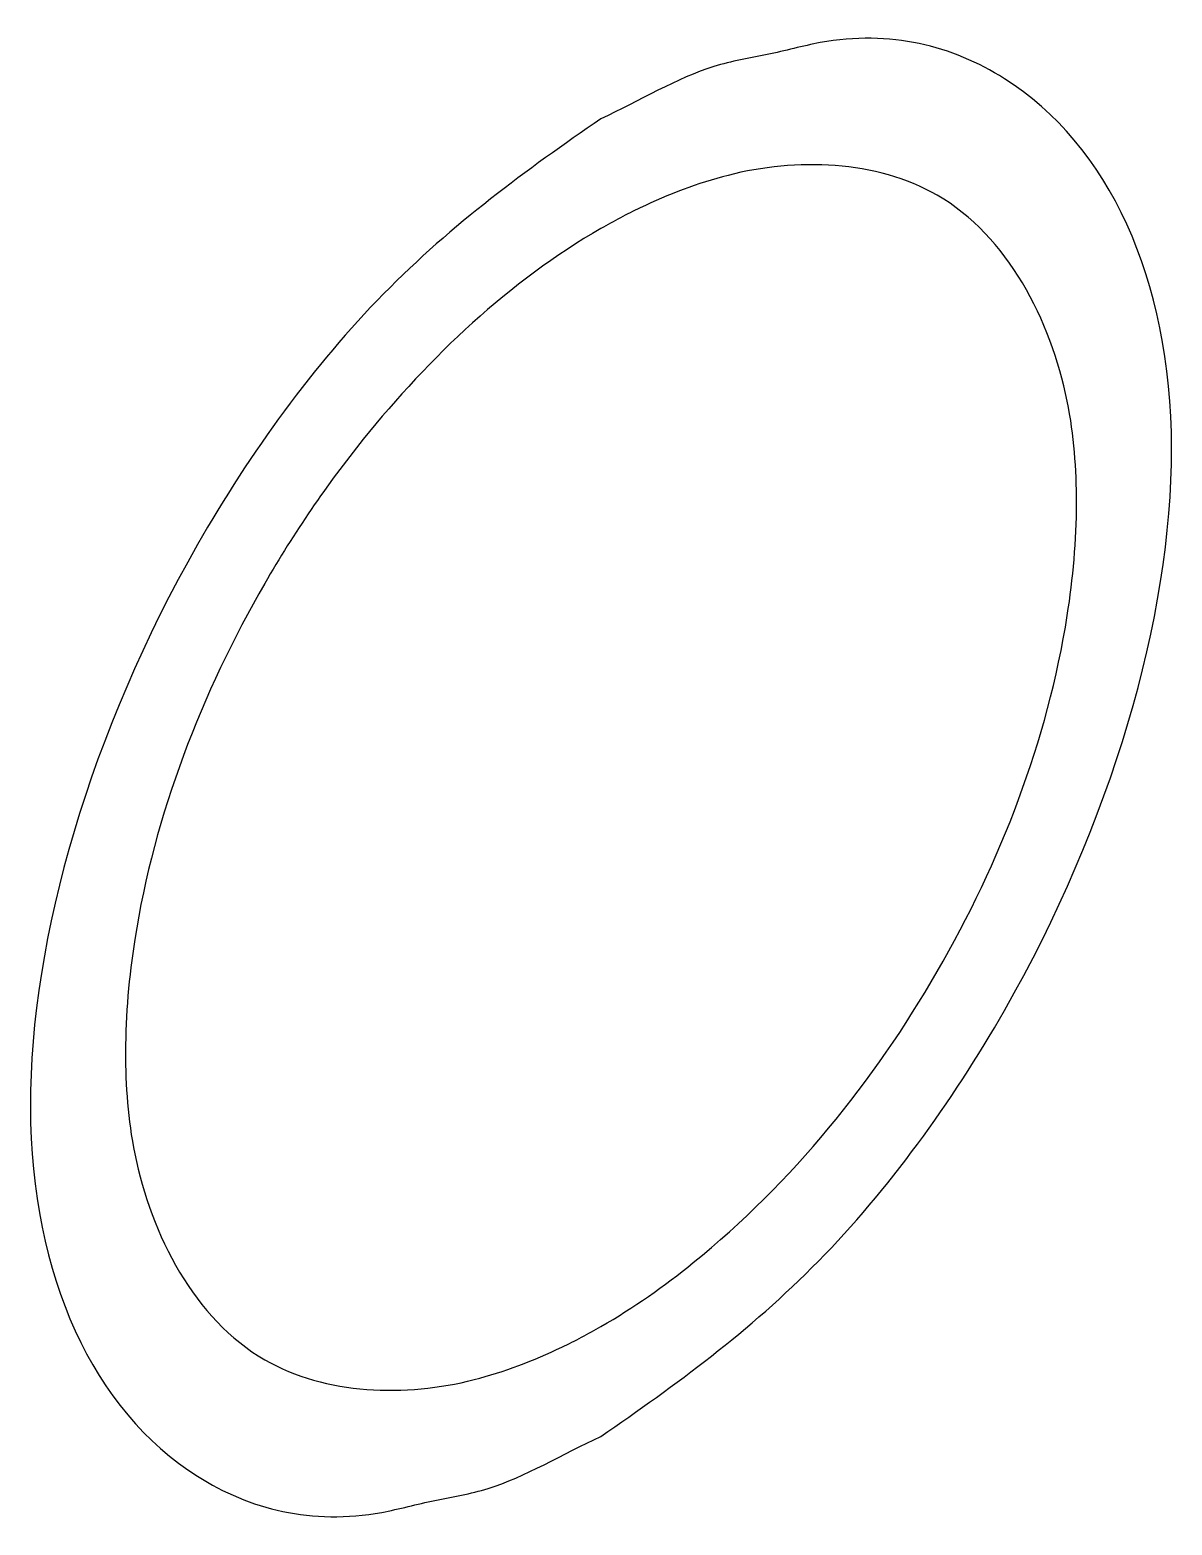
# Model space of a CAD drawing. Header units: millimetres. Extents: x 1540.22 to 1544.47, y 128.53 to 134.09.
import ezdxf

# ---------------------------------------------------------------- set-up
doc = ezdxf.new("R2010")
doc.units = ezdxf.units.MM
doc.layers.add('geometry', color=8, linetype='Continuous')

msp = doc.modelspace()

# ---------------------------------------------------------------- linework, layer by layer
at = {"layer": 'geometry', "linetype": 'CONTINUOUS'}
for points in [[(1542.4892, 133.4285, 0.019121), (1542.3439, 133.3518)], [(1542.1987, 129.1926, 0.019121), (1542.3439, 129.2693)]]:
    msp.add_lwpolyline(points, format="xyb", dxfattribs=at)
for points, knots in [([(1542.3439, 128.861), (1542.6186, 129.0507), (1543.1717, 129.4499), (1544.1226, 130.7496), (1544.6967, 132.6715), (1544.1133, 133.9124), (1543.3619, 134.1049), (1542.9601, 133.9937), (1542.701, 133.9557), (1542.4837, 133.8246), (1542.3439, 133.76)], [0, 0, 0, 0, 0.125, 0.25, 0.5, 0.75, 0.875, 0.90625, 0.9375, 1, 1, 1, 1]), ([(1542.3439, 133.76), (1542.0692, 133.5704), (1541.5161, 133.1712), (1540.5652, 131.8715), (1539.9911, 129.9496), (1540.5745, 128.7087), (1541.326, 128.5162), (1541.7278, 128.6274), (1541.9868, 128.6654), (1542.2042, 128.7964), (1542.3439, 128.861)], [0, 0, 0, 0, 0.125, 0.25, 0.5, 0.75, 0.875, 0.90625, 0.9375, 1, 1, 1, 1]), ([(1544.1117, 132.3311), (1544.1117, 132.4578), (1544.0829, 132.8806), (1543.8553, 133.3245), (1543.5938, 133.4755)], [0, 0, 0, 0, 0.295488, 1, 1, 1, 1]), ([(1543.5939, 130.5889), (1543.8288, 130.9959), (1544.0566, 131.582), (1544.1117, 132.1913), (1544.1117, 132.3311)], [0, 0, 0, 0, 0.770697, 1, 1, 1, 1]), ([(1541.094, 132.0322), (1540.8591, 131.6252), (1540.6313, 131.0391), (1540.5762, 130.4297), (1540.5762, 130.2899)], [0, 0, 0, 0, 0.770697, 1, 1, 1, 1]), ([(1542.3439, 129.2693), (1542.4644, 129.3388), (1542.9642, 129.6915), (1543.3586, 130.1813), (1543.5939, 130.5889)], [0, 0, 0, 0, 0.228106, 1, 1, 1, 1]), ([(1540.5762, 130.2899), (1540.5762, 130.1633), (1540.6049, 129.7404), (1540.8326, 129.2966), (1541.094, 129.1456)], [0, 0, 0, 0, 0.295488, 1, 1, 1, 1])]:
    msp.add_open_spline(points, degree=3, knots=knots, dxfattribs=at)
for points in [[(1543.5938, 133.4755), (1543.3684, 133.6058), (1543.0683, 133.6141), (1542.8161, 133.5493)], [(1542.8161, 133.5493), (1542.7035, 133.5204), (1542.5939, 133.4787), (1542.4892, 133.4285)], [(1542.3439, 133.3518), (1542.0029, 133.1549), (1541.707, 132.8747), (1541.46, 132.568)], [(1541.46, 132.568), (1541.3244, 132.3995), (1541.2021, 132.2196), (1541.094, 132.0322)], [(1541.8718, 129.0718), (1541.9843, 129.1007), (1542.0939, 129.1423), (1542.1987, 129.1926)], [(1541.094, 129.1456), (1541.3195, 129.0153), (1541.6196, 129.007), (1541.8718, 129.0718)]]:
    msp.add_open_spline(points, degree=3, dxfattribs=at)

doc.saveas('drawing.dxf')
